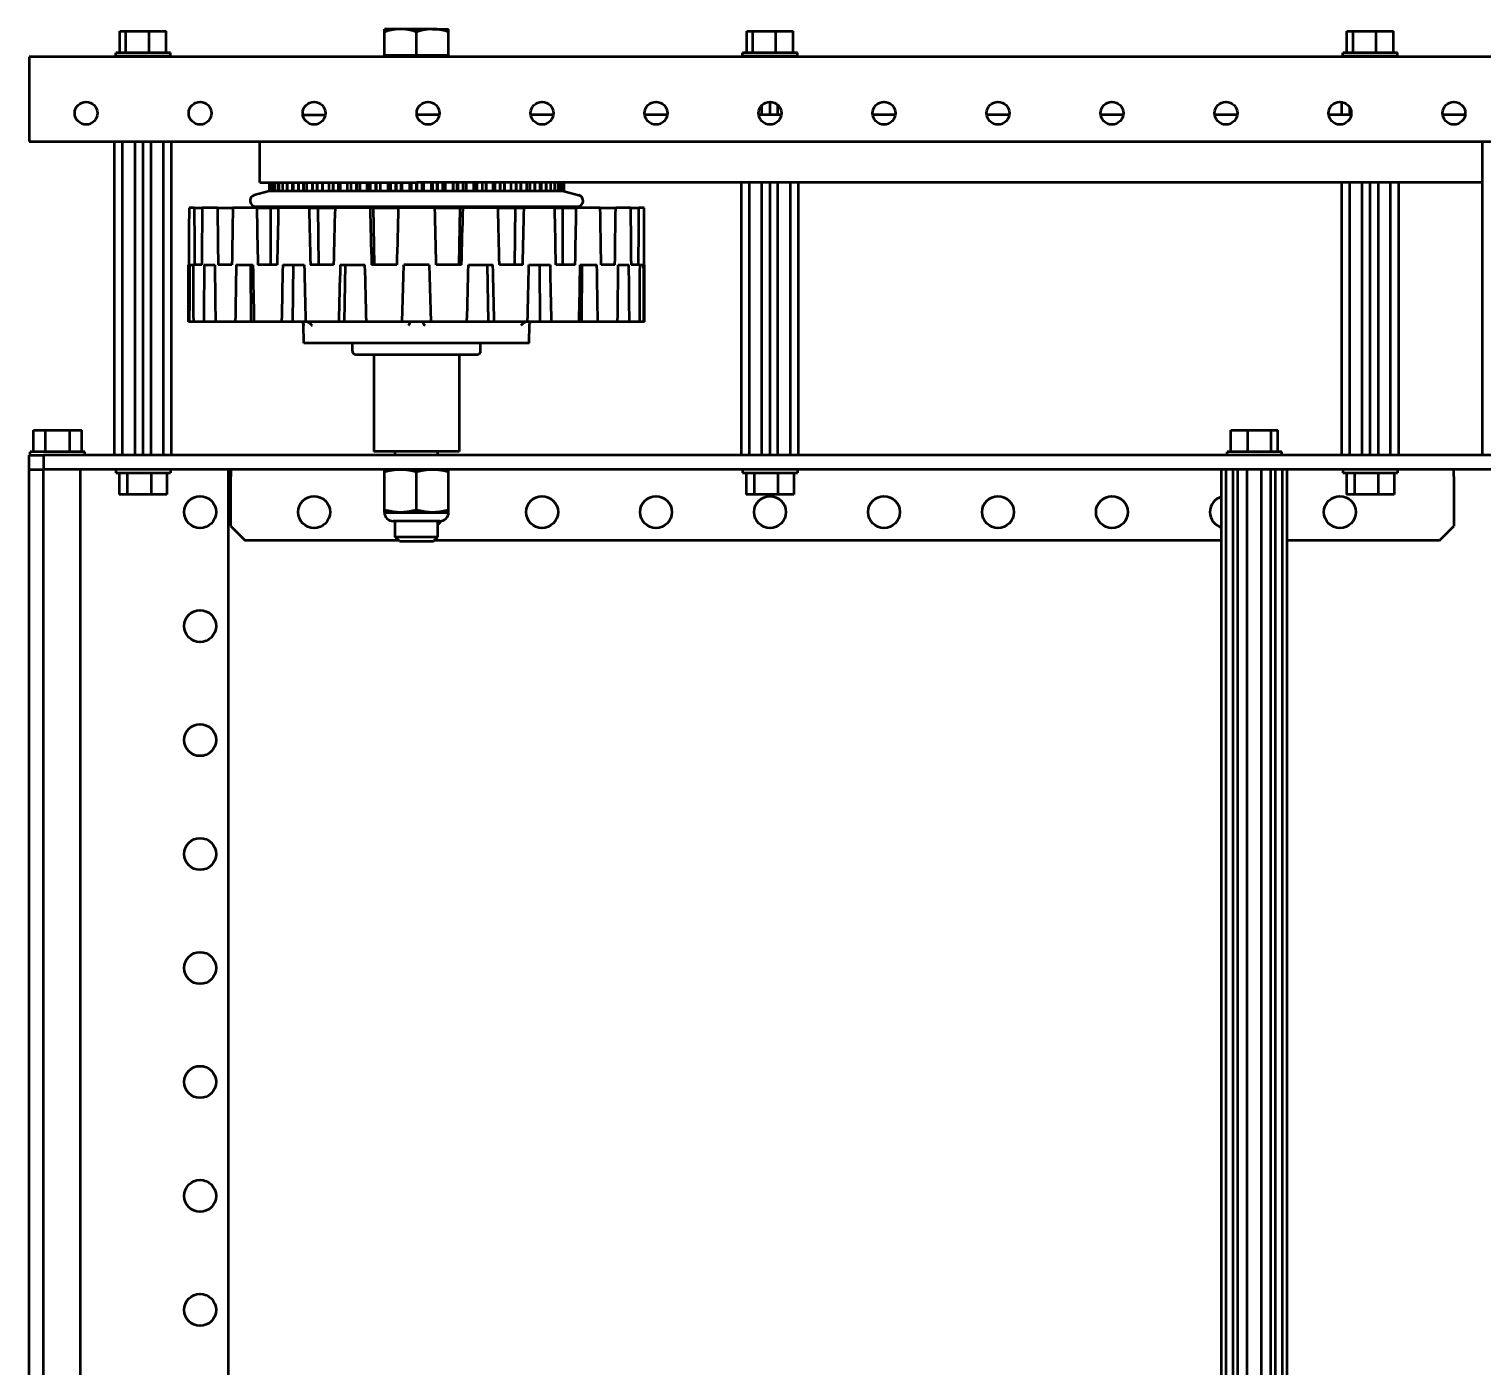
# Model space of a CAD drawing. Header units: inches. Extents: x 7.8 to 84, y 3.4 to 72.4.
# Drawn here: x 7.82 to 20.58, y 60.71 to 72.45 of the extents above; entities that cross this region are included whole.
import ezdxf

# ---------------------------------------------------------------- set-up
doc = ezdxf.new("R2010")
doc.units = ezdxf.units.IN
doc.header["$MEASUREMENT"] = 0
doc.layers.add('Visible (ANSI)', color=7, linetype='Continuous', lineweight=50)

msp = doc.modelspace()

# ---------------------------------------------------------------- linework, layer by layer
at = {"layer": 'Visible (ANSI)'}
for p, q in [((8.621, 72.43), (8.673, 72.43)), ((8.621, 72.24), (8.621, 72.43)), ((8.673, 72.43), (8.877, 72.43)), ((8.673, 72.24), (8.673, 72.43)), ((8.877, 72.43), (9.028, 72.43)), ((8.877, 72.24), (8.877, 72.43)), ((9.028, 72.24), (9.028, 72.43)), ((11.083, 72.448), (10.943, 72.448)), ((10.943, 72.22), (10.943, 72.448)), ((11.364, 72.448), (11.083, 72.448)), ((11.224, 72.22), (11.224, 72.423)), ((11.364, 72.448), (11.505, 72.448)), ((11.505, 72.22), (11.505, 72.448)), ((14.121, 72.43), (14.173, 72.43)), ((14.121, 72.24), (14.121, 72.43)), ((14.173, 72.43), (14.377, 72.43)), ((14.173, 72.24), (14.173, 72.43)), ((14.377, 72.43), (14.528, 72.43)), ((14.377, 72.24), (14.377, 72.43)), ((14.528, 72.24), (14.528, 72.43)), ((19.387, 72.43), (19.44, 72.43)), ((19.387, 72.24), (19.387, 72.43)), ((19.44, 72.43), (19.643, 72.43)), ((19.44, 72.24), (19.44, 72.43)), ((19.643, 72.43), (19.795, 72.43)), ((19.643, 72.24), (19.643, 72.43)), ((19.795, 72.24), (19.795, 72.43)), ((39.825, 72.205), (7.825, 72.205)), ((7.825, 72.205), (7.825, 72.022)), ((9.065, 72.24), (8.585, 72.24)), ((8.585, 72.21), (8.585, 72.24)), ((9.065, 72.21), (8.585, 72.21)), ((8.7, 72.205), (8.7, 72.21)), ((8.95, 72.205), (8.95, 72.21)), ((9.065, 72.21), (9.065, 72.24)), ((10.943, 72.22), (11.083, 72.22)), ((10.943, 72.205), (10.943, 72.22)), ((11.083, 72.22), (11.224, 72.22)), ((11.224, 72.22), (11.364, 72.22)), ((11.364, 72.22), (11.505, 72.22)), ((11.505, 72.205), (11.505, 72.22)), ((14.565, 72.24), (14.085, 72.24)), ((14.085, 72.21), (14.085, 72.24)), ((14.565, 72.21), (14.085, 72.21)), ((14.2, 72.205), (14.2, 72.21)), ((14.45, 72.205), (14.45, 72.21)), ((14.565, 72.21), (14.565, 72.24)), ((19.831, 72.24), (19.351, 72.24)), ((19.351, 72.21), (19.351, 72.24)), ((19.831, 72.21), (19.351, 72.21)), ((19.466, 72.205), (19.466, 72.21)), ((19.716, 72.205), (19.716, 72.21)), ((19.831, 72.21), (19.831, 72.24)), ((7.825, 72.022), (7.825, 71.46)), ((10.226, 71.694), (10.423, 71.694)), ((11.423, 71.694), (11.226, 71.694)), ((12.423, 71.694), (12.226, 71.694)), ((13.423, 71.694), (13.226, 71.694)), ((14.423, 71.694), (14.226, 71.694)), ((14.254, 71.694), (14.254, 71.78)), ((14.325, 71.694), (14.325, 71.81)), ((14.395, 71.694), (14.395, 71.78)), ((15.423, 71.694), (15.226, 71.694)), ((16.423, 71.694), (16.226, 71.694)), ((17.423, 71.694), (17.226, 71.694)), ((18.423, 71.694), (18.226, 71.694)), ((19.423, 71.694), (19.226, 71.694)), ((19.341, 71.694), (19.341, 71.808)), ((19.412, 71.694), (19.412, 71.758)), ((20.423, 71.694), (20.226, 71.694)), ((7.825, 71.46), (39.825, 71.46)), ((8.575, 68.71), (8.575, 71.46)), ((8.645, 68.71), (8.645, 71.46)), ((8.754, 68.71), (8.754, 71.46)), ((8.825, 68.71), (8.825, 71.46)), ((8.895, 68.71), (8.895, 71.46)), ((9.004, 68.71), (9.004, 71.46)), ((9.075, 68.71), (9.075, 71.46)), ((9.85, 71.103), (9.85, 71.46)), ((20.575, 68.71), (20.575, 71.46)), ((9.85, 71.103), (11.226, 71.103)), ((9.93, 71.103), (9.93, 71.026)), ((9.942, 71.103), (9.942, 71.026)), ((9.964, 71.103), (9.964, 71.026)), ((9.967, 71.103), (9.967, 71.026)), ((9.982, 71.103), (9.982, 71.026)), ((10.011, 71.103), (10.011, 71.026)), ((10.015, 71.103), (10.015, 71.026)), ((10.049, 71.103), (10.049, 71.026)), ((10.086, 71.103), (10.086, 71.026)), ((10.089, 71.103), (10.089, 71.026)), ((10.132, 71.103), (10.132, 71.026)), ((10.134, 71.103), (10.134, 71.026)), ((10.142, 71.103), (10.142, 71.026)), ((10.186, 71.103), (10.186, 71.026)), ((10.189, 71.103), (10.189, 71.026)), ((10.23, 71.103), (10.23, 71.026)), ((10.232, 71.103), (10.232, 71.026)), ((10.259, 71.103), (10.259, 71.026)), ((10.309, 71.103), (10.309, 71.026)), ((10.312, 71.103), (10.312, 71.026)), ((10.35, 71.103), (10.35, 71.026)), ((10.353, 71.103), (10.353, 71.026)), ((10.396, 71.103), (10.396, 71.026)), ((10.398, 71.103), (10.398, 71.026)), ((10.453, 71.103), (10.453, 71.026)), ((10.455, 71.103), (10.455, 71.026)), ((10.49, 71.103), (10.49, 71.026)), ((10.492, 71.103), (10.492, 71.026)), ((10.537, 71.103), (10.537, 71.026)), ((10.543, 71.103), (10.543, 71.026)), ((10.554, 71.103), (10.554, 71.026)), ((10.614, 71.103), (10.614, 71.026)), ((10.616, 71.103), (10.616, 71.026)), ((10.646, 71.103), (10.646, 71.026)), ((10.648, 71.103), (10.648, 71.026)), ((10.694, 71.103), (10.694, 71.026)), ((10.7, 71.103), (10.7, 71.026)), ((10.725, 71.103), (10.725, 71.026)), ((10.788, 71.103), (10.788, 71.026)), ((10.79, 71.103), (10.79, 71.026)), ((10.815, 71.103), (10.815, 71.026)), ((10.817, 71.103), (10.817, 71.026)), ((10.863, 71.103), (10.863, 71.026)), ((10.869, 71.103), (10.869, 71.026)), ((10.904, 71.103), (10.904, 71.026)), ((10.905, 71.103), (10.905, 71.026)), ((10.906, 71.103), (10.906, 71.026)), ((10.972, 71.103), (10.972, 71.026)), ((10.973, 71.103), (10.973, 71.026)), ((10.994, 71.103), (10.994, 71.026)), ((10.995, 71.103), (10.995, 71.026)), ((11.04, 71.103), (11.04, 71.026)), ((11.046, 71.103), (11.046, 71.026)), ((11.085, 71.103), (11.085, 71.026)), ((11.086, 71.103), (11.086, 71.026)), ((11.094, 71.103), (11.094, 71.026)), ((11.094, 71.103), (11.094, 71.026)), ((11.162, 71.103), (11.162, 71.026)), ((11.163, 71.103), (11.163, 71.026)), ((11.177, 71.103), (11.177, 71.026)), ((11.178, 71.103), (11.178, 71.026)), ((11.221, 71.103), (11.221, 71.026)), ((20.575, 71.103), (11.226, 71.103)), ((11.227, 71.103), (11.227, 71.026)), ((11.269, 71.103), (11.269, 71.026)), ((11.271, 71.103), (11.271, 71.026)), ((11.285, 71.103), (11.285, 71.026)), ((11.286, 71.103), (11.286, 71.026)), ((11.353, 71.103), (11.353, 71.026)), ((11.353, 71.103), (11.353, 71.026)), ((11.361, 71.103), (11.361, 71.026)), ((11.363, 71.103), (11.363, 71.026)), ((11.401, 71.103), (11.401, 71.026)), ((11.408, 71.103), (11.408, 71.026)), ((11.452, 71.103), (11.452, 71.026)), ((11.454, 71.103), (11.454, 71.026)), ((11.474, 71.103), (11.474, 71.026)), ((11.475, 71.103), (11.475, 71.026)), ((11.542, 71.103), (11.542, 71.026)), ((11.543, 71.103), (11.543, 71.026)), ((11.544, 71.103), (11.544, 71.026)), ((11.578, 71.103), (11.578, 71.026)), ((11.585, 71.103), (11.585, 71.026)), ((11.63, 71.103), (11.63, 71.026)), ((11.632, 71.103), (11.632, 71.026)), ((11.658, 71.103), (11.658, 71.026)), ((11.66, 71.103), (11.66, 71.026)), ((11.723, 71.103), (11.723, 71.026)), ((11.747, 71.103), (11.747, 71.026)), ((11.753, 71.103), (11.753, 71.026)), ((11.799, 71.103), (11.799, 71.026)), ((11.801, 71.103), (11.801, 71.026)), ((11.832, 71.103), (11.832, 71.026)), ((11.834, 71.103), (11.834, 71.026)), ((11.894, 71.103), (11.894, 71.026)), ((11.905, 71.103), (11.905, 71.026)), ((11.91, 71.103), (11.91, 71.026)), ((11.955, 71.103), (11.955, 71.026)), ((11.958, 71.103), (11.958, 71.026)), ((11.992, 71.103), (11.992, 71.026)), ((11.995, 71.103), (11.995, 71.026)), ((12.05, 71.103), (12.05, 71.026)), ((12.052, 71.103), (12.052, 71.026)), ((12.095, 71.103), (12.095, 71.026)), ((12.097, 71.103), (12.097, 71.026)), ((12.136, 71.103), (12.136, 71.026)), ((12.138, 71.103), (12.138, 71.026)), ((12.188, 71.103), (12.188, 71.026)), ((12.215, 71.103), (12.215, 71.026)), ((12.218, 71.103), (12.218, 71.026)), ((12.259, 71.103), (12.259, 71.026)), ((12.262, 71.103), (12.262, 71.026)), ((12.305, 71.103), (12.305, 71.026)), ((12.313, 71.103), (12.313, 71.026)), ((12.316, 71.103), (12.316, 71.026)), ((12.358, 71.103), (12.358, 71.026)), ((12.362, 71.103), (12.362, 71.026)), ((12.398, 71.103), (12.398, 71.026)), ((12.433, 71.103), (12.433, 71.026)), ((12.436, 71.103), (12.436, 71.026)), ((12.466, 71.103), (12.466, 71.026)), ((12.48, 71.103), (12.48, 71.026)), ((12.484, 71.103), (12.484, 71.026)), ((12.506, 71.103), (12.506, 71.026)), ((12.517, 71.103), (12.517, 71.026)), ((14.075, 68.71), (14.075, 71.103)), ((14.145, 68.71), (14.145, 71.103)), ((14.254, 68.71), (14.254, 71.103)), ((14.325, 68.71), (14.325, 71.103)), ((14.395, 68.71), (14.395, 71.103)), ((14.504, 68.71), (14.504, 71.103)), ((14.575, 68.71), (14.575, 71.103)), ((19.341, 68.71), (19.341, 71.103)), ((19.412, 68.71), (19.412, 71.103)), ((19.52, 68.71), (19.52, 71.103)), ((19.591, 68.71), (19.591, 71.103)), ((19.662, 68.71), (19.662, 71.103)), ((19.77, 68.71), (19.77, 71.103)), ((19.841, 68.71), (19.841, 71.103)), ((9.932, 71.026), (9.8, 70.991)), ((9.933, 71.026), (9.93, 71.026)), ((9.93, 71.026), (9.93, 71.026)), ((9.942, 71.026), (9.933, 71.026)), ((9.947, 71.026), (9.942, 71.026)), ((9.942, 71.026), (9.942, 71.026)), ((9.951, 71.026), (9.947, 71.026)), ((9.982, 71.026), (9.951, 71.026)), ((9.993, 71.026), (9.982, 71.026)), ((9.982, 71.026), (9.982, 71.026)), ((9.998, 71.026), (9.993, 71.026)), ((10.049, 71.026), (9.998, 71.026)), ((10.051, 71.026), (10.049, 71.026)), ((10.066, 71.026), (10.051, 71.026)), ((10.072, 71.026), (10.066, 71.026)), ((10.142, 71.026), (10.072, 71.026)), ((10.145, 71.026), (10.142, 71.026)), ((10.165, 71.026), (10.145, 71.026)), ((10.172, 71.026), (10.165, 71.026)), ((10.26, 71.026), (10.172, 71.026)), ((10.263, 71.026), (10.26, 71.026)), ((10.288, 71.026), (10.263, 71.026)), ((10.295, 71.026), (10.288, 71.026)), ((10.398, 71.026), (10.295, 71.026)), ((10.403, 71.026), (10.398, 71.026)), ((10.431, 71.026), (10.403, 71.026)), ((10.439, 71.026), (10.431, 71.026)), ((10.556, 71.026), (10.439, 71.026)), ((10.562, 71.026), (10.556, 71.026)), ((10.592, 71.026), (10.562, 71.026)), ((10.601, 71.026), (10.592, 71.026)), ((10.728, 71.026), (10.601, 71.026)), ((10.735, 71.026), (10.728, 71.026)), ((10.768, 71.026), (10.735, 71.026)), ((10.776, 71.026), (10.768, 71.026)), ((10.911, 71.026), (10.776, 71.026)), ((10.919, 71.026), (10.911, 71.026)), ((10.953, 71.026), (10.919, 71.026)), ((10.962, 71.026), (10.953, 71.026)), ((11.101, 71.026), (10.962, 71.026)), ((11.109, 71.026), (11.101, 71.026)), ((11.145, 71.026), (11.109, 71.026)), ((11.153, 71.026), (11.145, 71.026)), ((11.294, 71.026), (11.153, 71.026)), ((11.303, 71.026), (11.294, 71.026)), ((11.338, 71.026), (11.303, 71.026)), ((11.346, 71.026), (11.338, 71.026)), ((11.486, 71.026), (11.346, 71.026)), ((11.494, 71.026), (11.486, 71.026)), ((11.529, 71.026), (11.494, 71.026)), ((11.537, 71.026), (11.529, 71.026)), ((11.671, 71.026), (11.537, 71.026)), ((11.68, 71.026), (11.671, 71.026)), ((11.713, 71.026), (11.68, 71.026)), ((11.72, 71.026), (11.713, 71.026)), ((11.847, 71.026), (11.72, 71.026)), ((11.855, 71.026), (11.847, 71.026)), ((11.886, 71.026), (11.855, 71.026)), ((11.892, 71.026), (11.886, 71.026)), ((12.008, 71.026), (11.892, 71.026)), ((12.016, 71.026), (12.008, 71.026)), ((12.044, 71.026), (12.016, 71.026)), ((12.049, 71.026), (12.044, 71.026)), ((12.152, 71.026), (12.049, 71.026)), ((12.16, 71.026), (12.152, 71.026)), ((12.184, 71.026), (12.16, 71.026)), ((12.188, 71.026), (12.184, 71.026)), ((12.276, 71.026), (12.188, 71.026)), ((12.283, 71.026), (12.276, 71.026)), ((12.303, 71.026), (12.283, 71.026)), ((12.305, 71.026), (12.303, 71.026)), ((12.376, 71.026), (12.305, 71.026)), ((12.381, 71.026), (12.376, 71.026)), ((12.397, 71.026), (12.381, 71.026)), ((12.398, 71.026), (12.397, 71.026)), ((12.45, 71.026), (12.398, 71.026)), ((12.455, 71.026), (12.45, 71.026)), ((12.465, 71.026), (12.455, 71.026)), ((12.466, 71.026), (12.465, 71.026)), ((12.496, 71.026), (12.466, 71.026)), ((12.5, 71.026), (12.496, 71.026)), ((12.506, 71.026), (12.5, 71.026)), ((12.515, 71.026), (12.506, 71.026)), ((12.506, 71.026), (12.506, 71.026)), ((12.517, 71.026), (12.515, 71.026)), ((12.515, 71.026), (12.648, 70.991)), ((12.517, 71.026), (12.517, 71.026)), ((9.273, 70.879), (9.228, 70.879)), ((9.273, 70.879), (9.344, 70.879)), ((9.477, 70.879), (9.344, 70.879)), ((9.477, 70.879), (9.612, 70.879)), ((9.822, 70.879), (9.612, 70.879)), ((9.813, 70.892), (12.635, 70.892)), ((9.822, 70.879), (9.942, 70.879)), ((9.942, 70.879), (10.011, 70.879)), ((9.942, 70.879), (9.944, 70.379)), ((10.281, 70.879), (10.011, 70.879)), ((10.281, 70.879), (10.357, 70.879)), ((10.357, 70.879), (10.508, 70.879)), ((10.357, 70.879), (10.364, 70.379)), ((10.816, 70.879), (10.508, 70.879)), ((10.816, 70.879), (10.842, 70.879)), ((10.842, 70.879), (11.063, 70.879)), ((10.842, 70.879), (10.853, 70.379)), ((11.036, 70.879), (11.036, 70.892)), ((11.384, 70.879), (11.063, 70.879)), ((11.384, 70.879), (11.605, 70.879)), ((11.411, 70.879), (11.411, 70.892)), ((11.605, 70.879), (11.594, 70.379)), ((11.605, 70.879), (11.632, 70.879)), ((11.939, 70.879), (11.632, 70.879)), ((11.939, 70.879), (12.09, 70.879)), ((12.09, 70.879), (12.084, 70.379)), ((12.09, 70.879), (12.167, 70.879)), ((12.436, 70.879), (12.167, 70.879)), ((12.436, 70.879), (12.505, 70.879)), ((12.505, 70.879), (12.504, 70.379)), ((12.505, 70.879), (12.625, 70.879)), ((12.835, 70.879), (12.625, 70.879)), ((12.835, 70.879), (12.971, 70.879)), ((13.104, 70.879), (12.971, 70.879)), ((13.104, 70.879), (13.174, 70.879)), ((13.22, 70.879), (13.174, 70.879)), ((9.227, 70.379), (9.224, 70.379)), ((9.224, 69.879), (9.224, 70.379)), ((9.231, 70.379), (9.263, 70.379)), ((9.339, 70.379), (9.276, 70.379)), ((9.361, 70.379), (9.454, 70.379)), ((9.604, 70.379), (9.483, 70.379)), ((9.641, 70.379), (9.788, 70.379)), ((9.772, 69.879), (9.771, 70.379)), ((10.001, 70.379), (9.831, 70.379)), ((10.05, 70.379), (10.238, 70.379)), ((10.139, 69.879), (10.143, 70.379)), ((10.496, 70.379), (10.292, 70.379)), ((10.554, 70.379), (10.769, 70.379)), ((10.593, 69.879), (10.602, 70.379)), ((11.05, 70.379), (10.829, 70.379)), ((11.099, 69.879), (11.112, 70.379)), ((11.336, 70.379), (11.112, 70.379)), ((11.336, 70.379), (11.349, 69.879)), ((11.619, 70.379), (11.397, 70.379)), ((11.679, 70.379), (11.894, 70.379)), ((11.854, 69.879), (11.845, 70.379)), ((12.155, 70.379), (11.951, 70.379)), ((12.209, 70.379), (12.397, 70.379)), ((12.309, 69.879), (12.305, 70.379)), ((12.616, 70.379), (12.447, 70.379)), ((12.66, 70.379), (12.806, 70.379)), ((12.675, 69.879), (12.677, 70.379)), ((12.964, 70.379), (12.843, 70.379)), ((12.994, 70.379), (13.087, 70.379)), ((13.171, 70.379), (13.108, 70.379)), ((13.184, 70.379), (13.216, 70.379)), ((13.224, 70.379), (13.221, 70.379)), ((13.224, 69.879), (13.224, 70.379)), ((9.23, 69.879), (9.224, 69.879)), ((9.266, 69.879), (9.23, 69.879)), ((9.356, 69.879), (9.266, 69.879)), ((9.46, 69.879), (9.356, 69.879)), ((9.633, 69.879), (9.46, 69.879)), ((9.772, 69.879), (9.633, 69.879)), ((9.797, 69.879), (9.772, 69.879)), ((10.039, 69.879), (9.797, 69.879)), ((10.139, 69.879), (10.039, 69.879)), ((10.25, 69.879), (10.139, 69.879)), ((10.236, 69.691), (10.233, 69.863)), ((10.236, 69.691), (10.233, 69.861)), ((10.541, 69.879), (10.25, 69.879)), ((10.593, 69.879), (10.541, 69.879)), ((10.781, 69.879), (10.593, 69.879)), ((11.099, 69.879), (10.781, 69.879)), ((11.349, 69.879), (11.099, 69.879)), ((11.666, 69.879), (11.349, 69.879)), ((11.854, 69.879), (11.666, 69.879)), ((11.906, 69.879), (11.854, 69.879)), ((12.198, 69.879), (11.906, 69.879)), ((12.309, 69.879), (12.198, 69.879)), ((12.211, 69.691), (12.214, 69.861)), ((12.212, 69.691), (12.215, 69.863)), ((12.408, 69.879), (12.309, 69.879)), ((12.65, 69.879), (12.408, 69.879)), ((12.675, 69.879), (12.65, 69.879)), ((12.814, 69.879), (12.675, 69.879)), ((12.988, 69.879), (12.814, 69.879)), ((13.091, 69.879), (12.988, 69.879)), ((13.182, 69.879), (13.091, 69.879)), ((13.217, 69.879), (13.182, 69.879)), ((13.224, 69.879), (13.217, 69.879)), ((10.236, 69.691), (10.236, 69.691)), ((10.45, 69.691), (10.236, 69.691)), ((11.033, 69.691), (10.48, 69.691)), ((10.661, 69.623), (10.661, 69.691)), ((11.391, 69.691), (11.056, 69.691)), ((11.968, 69.691), (11.415, 69.691)), ((11.786, 69.623), (11.786, 69.691)), ((12.211, 69.691), (11.998, 69.691)), ((12.212, 69.691), (12.211, 69.691)), ((11.755, 69.591), (10.692, 69.591)), ((10.849, 69.591), (10.849, 68.741)), ((11.599, 69.591), (11.599, 68.741)), ((7.863, 68.93), (7.969, 68.93)), ((7.863, 68.74), (7.863, 68.93)), ((7.969, 68.93), (8.181, 68.93)), ((7.969, 68.74), (7.969, 68.93)), ((8.181, 68.93), (8.286, 68.93)), ((8.181, 68.74), (8.181, 68.93)), ((8.286, 68.74), (8.286, 68.93)), ((18.369, 68.93), (18.517, 68.93)), ((18.369, 68.74), (18.369, 68.93)), ((18.517, 68.93), (18.722, 68.93)), ((18.517, 68.74), (18.517, 68.93)), ((18.722, 68.93), (18.78, 68.93)), ((18.722, 68.74), (18.722, 68.93)), ((18.78, 68.74), (18.78, 68.93)), ((7.825, 68.585), (7.825, 68.71)), ((7.825, 68.71), (7.95, 68.71)), ((8.315, 68.74), (7.835, 68.74)), ((7.835, 68.71), (7.835, 68.74)), ((39.7, 68.71), (7.95, 68.71)), ((7.95, 68.71), (7.95, 68.585)), ((8.315, 68.71), (8.315, 68.74)), ((11.599, 68.741), (10.849, 68.741)), ((11.036, 68.71), (11.036, 68.741)), ((11.411, 68.71), (11.411, 68.741)), ((18.815, 68.74), (18.335, 68.74)), ((18.335, 68.71), (18.335, 68.74)), ((18.815, 68.71), (18.815, 68.74)), ((7.825, 68.585), (7.95, 68.585)), ((7.825, 52.835), (7.825, 68.585)), ((7.95, 52.835), (7.95, 68.585)), ((39.7, 68.585), (7.95, 68.585)), ((8.275, 52.835), (8.275, 68.585)), ((8.585, 68.585), (8.585, 68.555)), ((8.585, 68.555), (9.065, 68.555)), ((8.616, 68.555), (8.616, 68.365)), ((8.686, 68.555), (8.686, 68.365)), ((8.895, 68.555), (8.895, 68.365)), ((9.033, 68.555), (9.033, 68.365)), ((9.065, 68.585), (9.065, 68.555)), ((9.575, 52.835), (9.575, 68.585)), ((9.595, 68.585), (9.595, 68.522)), ((9.595, 68.085), (9.595, 68.522)), ((10.942, 68.207), (10.942, 68.585)), ((11.224, 68.228), (11.224, 68.565)), ((11.505, 68.207), (11.505, 68.585)), ((14.085, 68.585), (14.085, 68.555)), ((14.085, 68.555), (14.565, 68.555)), ((14.116, 68.555), (14.116, 68.365)), ((14.186, 68.555), (14.186, 68.365)), ((14.395, 68.555), (14.395, 68.365)), ((14.533, 68.555), (14.533, 68.365)), ((14.565, 68.585), (14.565, 68.555)), ((18.286, 52.835), (18.286, 68.585)), ((18.327, 52.835), (18.327, 68.585)), ((18.389, 52.835), (18.389, 68.585)), ((18.43, 52.835), (18.43, 68.585)), ((18.512, 52.835), (18.512, 68.585)), ((18.637, 52.835), (18.637, 68.585)), ((18.719, 52.835), (18.719, 68.585)), ((18.76, 52.835), (18.76, 68.585)), ((18.822, 52.835), (18.822, 68.585)), ((18.863, 52.835), (18.863, 68.585)), ((19.351, 68.585), (19.351, 68.555)), ((19.351, 68.555), (19.831, 68.555)), ((19.383, 68.555), (19.383, 68.365)), ((19.453, 68.555), (19.453, 68.365)), ((19.661, 68.555), (19.661, 68.365)), ((19.8, 68.555), (19.8, 68.365)), ((19.831, 68.585), (19.831, 68.555)), ((20.325, 68.522), (20.325, 68.585)), ((20.325, 68.522), (20.325, 68.085)), ((8.686, 68.365), (8.616, 68.365)), ((8.895, 68.365), (8.686, 68.365)), ((9.033, 68.365), (8.895, 68.365)), ((14.186, 68.365), (14.116, 68.365)), ((14.395, 68.365), (14.186, 68.365)), ((14.533, 68.365), (14.395, 68.365)), ((19.453, 68.365), (19.383, 68.365)), ((19.661, 68.365), (19.453, 68.365)), ((19.8, 68.365), (19.661, 68.365)), ((10.942, 68.207), (11.083, 68.207)), ((11.018, 68.132), (11.429, 68.132)), ((11.036, 67.992), (11.036, 68.132)), ((11.083, 68.207), (11.364, 68.207)), ((11.364, 68.207), (11.505, 68.207)), ((11.411, 67.992), (11.411, 68.132)), ((9.595, 68.085), (9.72, 67.96)), ((11.036, 67.992), (11.411, 67.992)), ((11.073, 67.955), (11.036, 67.992)), ((11.374, 67.955), (11.411, 67.992)), ((20.2, 67.96), (20.325, 68.085)), ((11.068, 67.96), (9.72, 67.96)), ((11.073, 67.955), (11.374, 67.955)), ((18.286, 67.96), (11.379, 67.96)), ((20.2, 67.96), (18.863, 67.96))]:
    msp.add_line(p, q, dxfattribs=at)
for centre, radius in [((8.325, 71.71), 0.1), ((9.325, 71.71), 0.1), ((10.325, 71.71), 0.1), ((11.325, 71.71), 0.1), ((12.325, 71.71), 0.1), ((13.325, 71.71), 0.1), ((14.325, 71.71), 0.1), ((15.325, 71.71), 0.1), ((16.325, 71.71), 0.1), ((17.325, 71.71), 0.1), ((18.325, 71.71), 0.1), ((19.325, 71.71), 0.1), ((20.325, 71.71), 0.1), ((9.325, 68.21), 0.14), ((10.325, 68.21), 0.14), ((12.325, 68.21), 0.14), ((13.325, 68.21), 0.14), ((14.325, 68.21), 0.14), ((15.325, 68.21), 0.14), ((16.325, 68.21), 0.14), ((17.325, 68.21), 0.14), ((19.325, 68.21), 0.14), ((9.325, 67.21), 0.14), ((9.325, 66.21), 0.14), ((9.325, 65.21), 0.14), ((9.325, 64.21), 0.14), ((9.325, 63.21), 0.14), ((9.325, 62.21), 0.14), ((9.325, 61.21), 0.14)]:
    msp.add_circle(centre, radius, dxfattribs=at)
for centre, radius, start, end in [((9.813, 70.942), 0.05, 105, 270), ((12.635, 70.942), 0.05, 270, 75), ((10.692, 69.623), 0.0312, 180, 270), ((11.755, 69.623), 0.0312, 270, 0), ((18.325, 68.21), 0.14, 106.0366, 253.9634), ((11.018, 68.207), 0.0755, 180, 270), ((11.325, 68.21), 0.14, 308.2524, 326.5437), ((11.429, 68.207), 0.0755, 270, 0)]:
    msp.add_arc(centre, radius, start, end, dxfattribs=at)
for centre, major_axis, ratio, start_param, end_param in [((11.224, 66.105), (0, 76.379), 0.026187, 1.508254, 1.514812), ((11.224, 66.105), (-0.564, 76.376), 0.025124, 1.508071, 1.514629), ((11.224, 66.105), (0.564, 76.379), 0.025125, 1.508439, 1.514997), ((11.224, 66.105), (-1.082, 76.377), 0.022025, 1.507943, 1.514501), ((11.224, 66.105), (1.082, 76.382), 0.022026, 1.508564, 1.515121), ((11.224, 66.105), (-1.512, 76.376), 0.017141, 1.507917, 1.514475), ((11.224, 66.105), (1.512, 76.379), 0.017142, 1.508593, 1.515151), ((11.224, 66.105), (-1.82, 76.379), 0.010872, 1.507995, 1.514553), ((11.224, 66.106), (1.819, 76.374), 0.010871, 1.508517, 1.515075), ((11.224, 66.105), (-1.98, 76.375), 0.003724, 1.50816, 1.514718), ((11.224, 66.105), (1.98, 76.379), 0.003724, 1.508351, 1.514909), ((11.224, 66.105), (-1.98, 76.377), 0.003724, 4.768275, 4.774833), ((11.224, 66.106), (1.98, 76.372), 0.003724, 4.768464, 4.775022), ((11.224, 66.105), (-1.819, 76.375), 0.010872, 4.768112, 4.77467), ((11.224, 66.105), (1.819, 76.377), 0.010872, 4.768631, 4.775189), ((11.224, 66.105), (-1.512, 76.377), 0.017141, 4.768032, 4.77459), ((11.224, 66.105), (1.512, 76.378), 0.017142, 4.768712, 4.77527), ((11.224, 66.105), (-1.082, 76.379), 0.022025, 4.768062, 4.77462), ((11.224, 66.105), (1.082, 76.379), 0.022025, 4.768685, 4.775243), ((11.224, 66.105), (-0.564, 76.378), 0.025124, 4.768187, 4.774745), ((11.224, 66.105), (0.564, 76.378), 0.025124, 4.768558, 4.775116), ((11.224, 66.105), (0, 76.377), 0.026186, 4.768372, 4.77493), ((11.224, 74.653), (0.285, 76.38), 0.02592, 1.626879, 1.633436), ((11.224, 74.653), (-0.285, 76.379), 0.02592, 1.626684, 1.633242), ((11.224, 74.652), (0.831, 76.376), 0.023817, 1.627038, 1.633596), ((11.224, 74.652), (-0.831, 76.377), 0.023817, 1.62652, 1.633078), ((11.224, 74.652), (1.31, 76.377), 0.019784, 1.627118, 1.633676), ((11.224, 74.652), (-1.31, 76.375), 0.019784, 1.626438, 1.632996), ((11.224, 74.653), (1.683, 76.378), 0.01415, 1.627092, 1.63365), ((11.224, 74.653), (-1.683, 76.379), 0.014151, 1.626469, 1.633027), ((11.224, 74.652), (1.919, 76.377), 0.007373, 1.626964, 1.633522), ((11.224, 74.653), (-1.919, 76.378), 0.007373, 1.626595, 1.633153), ((11.224, 74.652), (1.919, 76.376), 0.007373, 4.650034, 4.656592), ((11.224, 74.652), (-1.919, 76.377), 0.007373, 4.649663, 4.656221), ((11.224, 74.653), (1.683, 76.379), 0.014151, 4.650158, 4.656716), ((11.224, 74.652), (-1.683, 76.377), 0.01415, 4.649536, 4.656094), ((11.224, 74.652), (1.31, 76.376), 0.019784, 4.650188, 4.656746), ((11.224, 74.652), (-1.31, 76.376), 0.019784, 4.64951, 4.656068), ((11.224, 74.653), (0.831, 76.379), 0.023818, 4.650106, 4.656663), ((11.224, 74.653), (-0.831, 76.379), 0.023817, 4.649587, 4.656145), ((11.224, 74.652), (0.285, 76.376), 0.025919, 4.649945, 4.656503), ((11.224, 74.653), (-0.285, 76.378), 0.025919, 4.649751, 4.656308)]:
    msp.add_ellipse(centre, major_axis=major_axis, ratio=ratio, start_param=start_param, end_param=end_param, dxfattribs=at)
for points, weights in [([(11.083, 72.448), (11.018, 72.448), (10.943, 72.423)], [1.82401879146, 1.82401879146, 1.69306013432]), ([(11.224, 72.423), (11.148, 72.448), (11.083, 72.448)], [1.69306013432, 1.82401879146, 1.82401879146]), ([(11.364, 72.448), (11.299, 72.448), (11.224, 72.423)], [1.82401879146, 1.82401879146, 1.69306013432]), ([(11.505, 72.423), (11.429, 72.448), (11.364, 72.448)], [1.69306013432, 1.82401879146, 1.82401879146]), ([(10.942, 68.565), (11.018, 68.585), (11.083, 68.585)], [2.40376444832, 2.58969627547, 2.58969627547]), ([(11.083, 68.585), (11.148, 68.585), (11.224, 68.565)], [2.58969627547, 2.58969627547, 2.40376444832]), ([(11.224, 68.565), (11.299, 68.585), (11.364, 68.585)], [2.40376444832, 2.58969627547, 2.58969627547]), ([(11.364, 68.585), (11.43, 68.585), (11.505, 68.565)], [2.58969627547, 2.58969627547, 2.40376444832]), ([(11.083, 68.207), (11.018, 68.207), (10.942, 68.228)], [2.58969627547, 2.58969627547, 2.40376444832]), ([(11.224, 68.228), (11.148, 68.207), (11.083, 68.207)], [2.40376444832, 2.58969627547, 2.58969627547]), ([(11.364, 68.207), (11.299, 68.207), (11.224, 68.228)], [2.58969627547, 2.58969627547, 2.40376444832]), ([(11.505, 68.228), (11.43, 68.207), (11.364, 68.207)], [2.40376444832, 2.58969627547, 2.58969627547])]:
    msp.add_rational_spline(points, weights, degree=2, dxfattribs=at)
for points in [[(10.219, 69.877), (10.216, 69.878), (10.212, 69.879), (10.21, 69.879)], [(10.263, 69.879), (10.266, 69.879), (10.27, 69.878), (10.272, 69.877)], [(11.17, 69.877), (11.17, 69.878), (11.17, 69.879), (11.17, 69.879)], [(11.278, 69.879), (11.278, 69.879), (11.278, 69.878), (11.277, 69.877)], [(12.175, 69.877), (12.178, 69.878), (12.181, 69.879), (12.184, 69.879)], [(12.238, 69.879), (12.235, 69.879), (12.232, 69.878), (12.229, 69.877)]]:
    msp.add_open_spline(points, degree=3, dxfattribs=at)
for points, knots in [([(10.235, 69.848), (10.235, 69.848), (10.235, 69.848), (10.235, 69.854), (10.234, 69.86), (10.23, 69.868), (10.228, 69.87), (10.224, 69.874), (10.222, 69.876), (10.219, 69.877)], [-0.0005345, -0.0005345, -0.0005345, -0.0005345, 0, 0, 0.0601122, 0.0601122, 0.0996617, 0.0996617, 0.1412396, 0.1412396, 0.1412396, 0.1412396]), ([(10.272, 69.877), (10.275, 69.876), (10.279, 69.874), (10.284, 69.87), (10.288, 69.868), (10.297, 69.86), (10.302, 69.854), (10.306, 69.848), (10.306, 69.848), (10.307, 69.848)], [0, 0, 0, 0, 0.02795763, 0.02795763, 0.05455162, 0.05455162, 0.09497498, 0.09497498, 0.09533442, 0.09533442, 0.09533442, 0.09533442]), ([(11.152, 69.848), (11.152, 69.848), (11.152, 69.848), (11.157, 69.854), (11.161, 69.86), (11.166, 69.868), (11.168, 69.87), (11.169, 69.874), (11.17, 69.876), (11.17, 69.877)], [-0.0005345, -0.0005345, -0.0005345, -0.0005345, 0, 0, 0.0601122, 0.0601122, 0.0996618, 0.0996618, 0.1412397, 0.1412397, 0.1412397, 0.1412397]), ([(11.277, 69.877), (11.277, 69.876), (11.278, 69.874), (11.28, 69.87), (11.281, 69.868), (11.286, 69.86), (11.291, 69.854), (11.296, 69.848), (11.296, 69.848), (11.296, 69.848)], [0, 0, 0, 0, 0.02795763, 0.02795763, 0.05455162, 0.05455162, 0.09497496, 0.09497496, 0.09533439, 0.09533439, 0.09533439, 0.09533439]), ([(12.141, 69.848), (12.141, 69.848), (12.141, 69.848), (12.145, 69.854), (12.151, 69.86), (12.16, 69.868), (12.163, 69.87), (12.169, 69.874), (12.172, 69.876), (12.175, 69.877)], [-0.0005345, -0.0005345, -0.0005345, -0.0005345, 0, 0, 0.0601122, 0.0601122, 0.0996618, 0.0996618, 0.1412398, 0.1412398, 0.1412398, 0.1412398]), ([(12.229, 69.877), (12.226, 69.876), (12.223, 69.874), (12.219, 69.87), (12.217, 69.868), (12.213, 69.86), (12.212, 69.854), (12.213, 69.848), (12.213, 69.848), (12.213, 69.848)], [0, 0, 0, 0, 0.02795763, 0.02795763, 0.05455162, 0.05455162, 0.09497497, 0.09497497, 0.0953344, 0.0953344, 0.0953344, 0.0953344]), ([(10.48, 69.691), (10.476, 69.691), (10.471, 69.691), (10.466, 69.691), (10.461, 69.691), (10.455, 69.691), (10.45, 69.691)], [0, 0, 0, 0, 0.0004219999, 0.0004219999, 0.0004219999, 0.0008439997, 0.0008439997, 0.0008439997, 0.0008439997]), ([(11.056, 69.691), (11.055, 69.691), (11.052, 69.691), (11.047, 69.691), (11.043, 69.691), (11.038, 69.691), (11.033, 69.691)], [0, 0, 0, 0, 0.0004219999, 0.0004219999, 0.0004219999, 0.0008439997, 0.0008439997, 0.0008439997, 0.0008439997]), ([(11.415, 69.691), (11.409, 69.691), (11.404, 69.691), (11.4, 69.691), (11.396, 69.691), (11.393, 69.691), (11.391, 69.691)], [0, 0, 0, 0, 0.0004219999, 0.0004219999, 0.0004219999, 0.0008439997, 0.0008439997, 0.0008439997, 0.0008439997]), ([(11.998, 69.691), (11.992, 69.691), (11.987, 69.691), (11.981, 69.691), (11.976, 69.691), (11.971, 69.691), (11.968, 69.691)], [0, 0, 0, 0, 0.0004219999, 0.0004219999, 0.0004219999, 0.0008439997, 0.0008439997, 0.0008439997, 0.0008439997])]:
    msp.add_open_spline(points, degree=3, knots=knots, dxfattribs=at)

doc.saveas('drawing.dxf')
